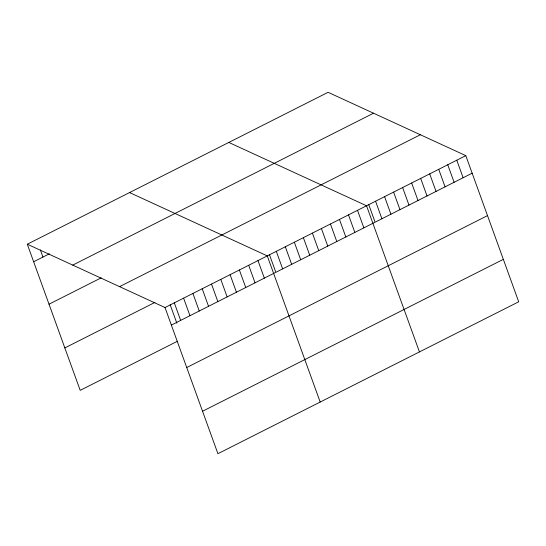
<?xml version="1.0" encoding="UTF-8"?>
<svg xmlns="http://www.w3.org/2000/svg" width="546" height="546" viewBox="0 0 546 546"><rect width="100%" height="100%" fill="white"/><g stroke="black" fill="none" stroke-linecap="round" stroke-linejoin="round"><path stroke-width="0.82" d="M27.3 244.212L328.085 92.308L465.799 155.644L518.7 301.788L217.915 453.692L165.015 307.541L27.3 244.212L80.201 390.356L177.464 341.236M33.647 261.752L49.386 253.808M72.748 265.11L373.525 113.213M49.01 304.19L101.222 277.825M119.567 286.643L420.352 134.746M64.838 347.918L154.948 302.409M165.015 307.541L465.799 155.644M171.362 325.088L472.147 173.184M186.725 367.526L487.51 215.622M202.552 411.247L503.337 259.35M228.822 142.438L366.537 205.767L419.444 351.917M129.566 192.567L267.281 255.897L320.181 402.04M456.77 160.196L463.124 177.743M447.747 164.756L454.101 182.296M438.725 169.315L445.079 186.855M429.702 173.874L436.049 191.414M420.679 178.426L427.027 195.966M411.657 182.985L418.004 200.525M402.634 187.544L408.981 205.084M393.611 192.096L399.959 209.637M384.582 196.656L390.936 214.196M375.559 201.215L381.913 218.755M368.693 204.504L374.843 221.478M357.514 210.326L363.861 227.866M348.491 214.885L354.839 232.425M339.469 219.444L345.816 236.984M330.446 223.996L336.793 241.537M321.423 228.556L327.771 246.096M312.394 233.115L318.748 250.655M303.371 237.667L309.725 255.214M294.349 242.226L300.703 259.766M285.326 246.785L291.68 264.325M276.303 251.337L282.651 268.885M269.437 254.634L275.58 271.608M257.985 260.592L264.332 278.132M248.689 265.288L255.037 282.828M239.387 269.983L245.741 287.524M230.091 274.679L236.445 292.219M220.796 279.375L227.143 296.915M211.5 284.07L217.847 301.61M202.204 288.766L208.552 306.306M192.902 293.461L199.256 311.002M183.606 298.157L189.96 315.697M174.31 302.853L180.658 320.393M170.181 304.757L176.884 323.28M40.349 249.884L42.95 257.057"/></g></svg>
